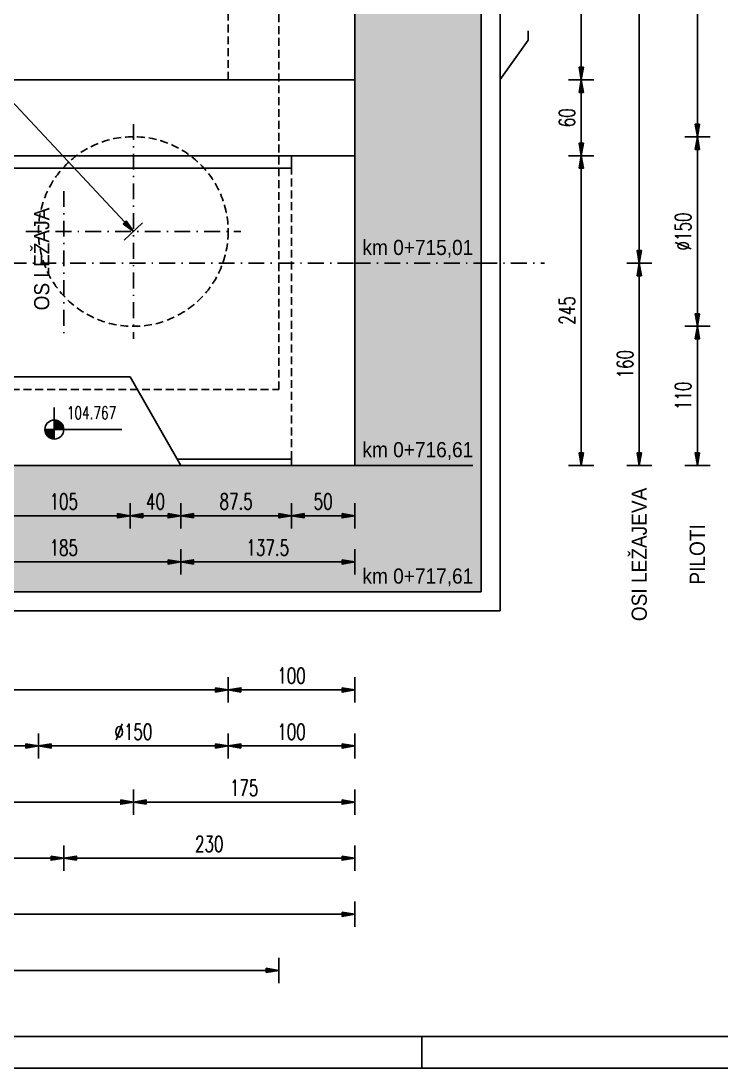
# Model space of a CAD drawing. Extents: x 4294 to 9958, y 64482 to 68154.
# Drawn here: x 5941 to 6494, y 64482 to 65310 of the extents above; entities that cross this region are included whole.
import ezdxf

# ---------------------------------------------------------------- set-up
doc = ezdxf.new("R2010")
doc.units = 0
doc.header["$LTSCALE"] = 50
doc.header["$PDMODE"] = 34
doc.header["$PDSIZE"] = 5
doc.linetypes.add('CENTER', pattern=[0.47, 0.25, -0.1, 0.02, -0.1])
doc.linetypes.add('HIDDEN2', pattern=[0.1875, 0.125, -0.0625])
doc.layers.get('DEFPOINTS').update_dxf_attribs({"linetype": 'CONTINUOUS'})
for name, color, linetype in [('BETON', 7, 'CONTINUOUS'), ('BETON tan', 40, 'CONTINUOUS'), ('FILE', 8, 'CONTINUOUS'), ('KOTE', 4, 'CONTINUOUS'), ('NEVIDLJIVO', 9, 'HIDDEN2'), ('OSI', 2, 'CENTER'), ('POM', 9, 'CONTINUOUS'), ('TEKST', 7, 'CONTINUOUS')]:
    doc.layers.add(name, color=color, linetype=linetype)
doc.styles.add('KOTE', font='romans.shx', dxfattribs={"width": 0.7})
doc.styles.get("Standard").update_dxf_attribs({"font": 'romans.shx', "width": 0.9})
doc.dimstyles.new('M50', dxfattribs={"dimscale": 100, "dimtxt": 0.125, "dimasz": 0.1, "dimexe": 0.4, "dimexo": 2, "dimgap": 0.05, "dimtad": 1, "dimdec": 1, "dimrnd": 0.01, "dimdsep": 46, "dimtxsty": 'KOTE', "dimblk1": 'S', "dimblk2": 'S', "dimsah": 1, "dimcen": 0.4, "dimdle": 0.4, "dimse1": 1, "dimse2": 1, "dimclrd": 8, "dimclre": 251, "dimclrt": 4, "dimadec": 0, "dimazin": 0, "dimtfac": 1, "dimtdec": 1, "dimtmove": 2, "dimatfit": 3, "dimldrblk": 'S', "dimfxl": 0, "dimtvp": 1, "dimtolj": 1, "dimtzin": 4, "dimarcsym": 0})

# ---------------------------------------------------------------- blocks, each defined once
blk = doc.blocks.new('S')
at = {"layer": 'KOTE', "color": 9}
blk.add_line((0, 1), (0, -1), dxfattribs=at)
blk.add_lwpolyline([(-1, 0.167), (-1, -0.167), (0, 0)], close=True, dxfattribs=at)
at = {"layer": 'KOTE', "color": 9, "linetype": 'ByBlock'}
blk.add_solid([(-1, 0.167), (-1, -0.167), (0, 0)], dxfattribs=at)
blk = doc.blocks.new('*D264')
at = {"layer": 'DEFPOINTS', "color": 0}
for p in [(4904.43, 65263.45), (6104.43, 65263.45), (6104.43, 64780.8)]:
    blk.add_point(p, dxfattribs=at)
at = {"layer": 'POM', "color": 8, "lineweight": -2}
blk.add_line((4914.43, 64780.8), (6094.43, 64780.8), dxfattribs=at)
at = {"layer": 'POM', "color": 8, "lineweight": -2, "xscale": 10, "yscale": 10, "zscale": 10, "rotation": 180}
blk.add_blockref('S', (4904.43, 64780.8), dxfattribs=at)
at = {"layer": 'POM', "color": 8, "lineweight": -2, "xscale": 10, "yscale": 10, "zscale": 10}
blk.add_blockref('S', (6104.43, 64780.8), dxfattribs=at)
at = {"layer": 'POM', "color": 4, "insert": (5504.43, 64792.05), "char_height": 12.5, "attachment_point": 5, "style": 'KOTE'}
blk.add_mtext('\\A1;1200', dxfattribs=at)
blk = doc.blocks.new('*D272')
at = {"layer": 'DEFPOINTS', "color": 0}
for p in [(5754.43, 65143.45), (5954.43, 65143.45), (5954.43, 64736.41)]:
    blk.add_point(p, dxfattribs=at)
at = {"layer": 'POM', "color": 8, "lineweight": -2}
blk.add_line((5764.43, 64736.41), (5944.43, 64736.41), dxfattribs=at)
at = {"layer": 'POM', "color": 8, "lineweight": -2, "xscale": 10, "yscale": 10, "zscale": 10, "rotation": 180}
blk.add_blockref('S', (5754.43, 64736.41), dxfattribs=at)
at = {"layer": 'POM', "color": 8, "lineweight": -2, "xscale": 10, "yscale": 10, "zscale": 10}
blk.add_blockref('S', (5954.43, 64736.41), dxfattribs=at)
at = {"layer": 'POM', "color": 4, "insert": (5854.43, 64747.66), "char_height": 12.5, "attachment_point": 5, "style": 'KOTE'}
blk.add_mtext('\\A1;200', dxfattribs=at)
blk = doc.blocks.new('*D273')
at = {"layer": 'DEFPOINTS', "color": 0}
for p in [(5954.43, 65143.45), (6104.43, 65143.45), (6104.43, 64736.41)]:
    blk.add_point(p, dxfattribs=at)
at = {"layer": 'POM', "color": 8, "lineweight": -2}
blk.add_line((5964.43, 64736.41), (6094.43, 64736.41), dxfattribs=at)
at = {"layer": 'POM', "color": 8, "lineweight": -2, "xscale": 10, "yscale": 10, "zscale": 10, "rotation": 180}
blk.add_blockref('S', (5954.43, 64736.41), dxfattribs=at)
at = {"layer": 'POM', "color": 8, "lineweight": -2, "xscale": 10, "yscale": 10, "zscale": 10}
blk.add_blockref('S', (6104.43, 64736.41), dxfattribs=at)
at = {"layer": 'POM', "color": 4, "insert": (6029.43, 64747.66), "char_height": 12.5, "attachment_point": 5, "style": 'KOTE'}
blk.add_mtext('\\A1;%%c150', dxfattribs=at)
blk = doc.blocks.new('*D274')
at = {"layer": 'DEFPOINTS', "color": 0}
for p in [(6104.43, 65143.45), (6204.43, 64958.45), (6204.43, 64736.41)]:
    blk.add_point(p, dxfattribs=at)
at = {"layer": 'POM', "color": 8, "lineweight": -2}
blk.add_line((6114.43, 64736.41), (6194.43, 64736.41), dxfattribs=at)
at = {"layer": 'POM', "color": 8, "lineweight": -2, "xscale": 10, "yscale": 10, "zscale": 10, "rotation": 180}
blk.add_blockref('S', (6104.43, 64736.41), dxfattribs=at)
at = {"layer": 'POM', "color": 8, "lineweight": -2, "xscale": 10, "yscale": 10, "zscale": 10}
blk.add_blockref('S', (6204.43, 64736.41), dxfattribs=at)
at = {"layer": 'POM', "color": 4, "insert": (6154.43, 64747.66), "char_height": 12.5, "attachment_point": 5, "style": 'KOTE'}
blk.add_mtext('\\A1;100', dxfattribs=at)
blk = doc.blocks.new('*D278')
at = {"layer": 'DEFPOINTS', "color": 0}
for p in [(5679.43, 65058.45), (6029.43, 65058.45), (6029.43, 64692.03)]:
    blk.add_point(p, dxfattribs=at)
at = {"layer": 'POM', "color": 8, "lineweight": -2}
blk.add_line((5689.43, 64692.03), (6019.43, 64692.03), dxfattribs=at)
at = {"layer": 'POM', "color": 8, "lineweight": -2, "xscale": 10, "yscale": 10, "zscale": 10, "rotation": 180}
blk.add_blockref('S', (5679.43, 64692.03), dxfattribs=at)
at = {"layer": 'POM', "color": 8, "lineweight": -2, "xscale": 10, "yscale": 10, "zscale": 10}
blk.add_blockref('S', (6029.43, 64692.03), dxfattribs=at)
at = {"layer": 'POM', "color": 4, "insert": (5854.43, 64703.28), "char_height": 12.5, "attachment_point": 5, "style": 'KOTE'}
blk.add_mtext('\\A1;350', dxfattribs=at)
blk = doc.blocks.new('*D279')
at = {"layer": 'DEFPOINTS', "color": 0}
for p in [(6029.43, 65058.45), (6204.43, 64958.45), (6204.43, 64692.03)]:
    blk.add_point(p, dxfattribs=at)
at = {"layer": 'POM', "color": 8, "lineweight": -2}
blk.add_line((6039.43, 64692.03), (6194.43, 64692.03), dxfattribs=at)
at = {"layer": 'POM', "color": 8, "lineweight": -2, "xscale": 10, "yscale": 10, "zscale": 10, "rotation": 180}
blk.add_blockref('S', (6029.43, 64692.03), dxfattribs=at)
at = {"layer": 'POM', "color": 8, "lineweight": -2, "xscale": 10, "yscale": 10, "zscale": 10}
blk.add_blockref('S', (6204.43, 64692.03), dxfattribs=at)
at = {"layer": 'POM', "color": 4, "insert": (6116.93, 64703.28), "char_height": 12.5, "attachment_point": 5, "style": 'KOTE'}
blk.add_mtext('\\A1;175', dxfattribs=at)
blk = doc.blocks.new('*D282')
at = {"layer": 'DEFPOINTS', "color": 0}
for p in [(5974.43, 65061.45), (5504.43, 64808.45), (5974.43, 64647.65)]:
    blk.add_point(p, dxfattribs=at)
at = {"layer": 'POM', "color": 8, "lineweight": -2}
blk.add_line((5514.43, 64647.65), (5964.43, 64647.65), dxfattribs=at)
at = {"layer": 'POM', "color": 8, "lineweight": -2, "xscale": 10, "yscale": 10, "zscale": 10, "rotation": 180}
blk.add_blockref('S', (5504.43, 64647.65), dxfattribs=at)
at = {"layer": 'POM', "color": 8, "lineweight": -2, "xscale": 10, "yscale": 10, "zscale": 10}
blk.add_blockref('S', (5974.43, 64647.65), dxfattribs=at)
at = {"layer": 'POM', "color": 4, "insert": (5739.43, 64658.9), "char_height": 12.5, "attachment_point": 5, "style": 'KOTE'}
blk.add_mtext('\\A1;470', dxfattribs=at)
blk = doc.blocks.new('*D283')
at = {"layer": 'DEFPOINTS', "color": 0}
for p in [(5974.43, 65061.45), (6204.43, 64958.45), (6204.43, 64647.65)]:
    blk.add_point(p, dxfattribs=at)
at = {"layer": 'POM', "color": 8, "lineweight": -2}
blk.add_line((5984.43, 64647.65), (6194.43, 64647.65), dxfattribs=at)
at = {"layer": 'POM', "color": 8, "lineweight": -2, "xscale": 10, "yscale": 10, "zscale": 10, "rotation": 180}
blk.add_blockref('S', (5974.43, 64647.65), dxfattribs=at)
at = {"layer": 'POM', "color": 8, "lineweight": -2, "xscale": 10, "yscale": 10, "zscale": 10}
blk.add_blockref('S', (6204.43, 64647.65), dxfattribs=at)
at = {"layer": 'POM', "color": 4, "insert": (6089.43, 64658.9), "char_height": 12.5, "attachment_point": 5, "style": 'KOTE'}
blk.add_mtext('\\A1;230', dxfattribs=at)
blk = doc.blocks.new('*D284')
at = {"layer": 'DEFPOINTS', "color": 0}
for p in [(4804.43, 64958.45), (6204.43, 64958.45), (6204.43, 64603.27)]:
    blk.add_point(p, dxfattribs=at)
at = {"layer": 'POM', "color": 8, "lineweight": -2}
blk.add_line((4814.43, 64603.27), (6194.43, 64603.27), dxfattribs=at)
at = {"layer": 'POM', "color": 8, "lineweight": -2, "xscale": 10, "yscale": 10, "zscale": 10, "rotation": 180}
blk.add_blockref('S', (4804.43, 64603.27), dxfattribs=at)
at = {"layer": 'POM', "color": 8, "lineweight": -2, "xscale": 10, "yscale": 10, "zscale": 10}
blk.add_blockref('S', (6204.43, 64603.27), dxfattribs=at)
at = {"layer": 'POM', "color": 4, "insert": (5504.43, 64614.52), "char_height": 12.5, "attachment_point": 5, "style": 'KOTE'}
blk.add_mtext('\\A1;1400', dxfattribs=at)
blk = doc.blocks.new('*D292')
at = {"layer": 'DEFPOINTS', "color": 0}
for p in [(6204.43, 65203.45), (6383.54, 65203.45), (6204.43, 64958.45)]:
    blk.add_point(p, dxfattribs=at)
at = {"layer": 'POM', "color": 8, "lineweight": -2}
blk.add_line((6383.54, 64968.45), (6383.54, 65193.45), dxfattribs=at)
at = {"layer": 'POM', "color": 8, "lineweight": -2, "xscale": 10, "yscale": 10, "zscale": 10}
for p, rotation in [((6383.54, 65203.45), 90), ((6383.54, 64958.45), 270)]:
    blk.add_blockref('S', p, dxfattribs=dict(at, rotation=rotation))
at = {"layer": 'POM', "color": 4, "insert": (6372.29, 65080.95), "char_height": 12.5, "attachment_point": 5, "rotation": 90, "style": 'KOTE'}
blk.add_mtext('\\A1;245', dxfattribs=at)
blk = doc.blocks.new('*D293')
at = {"layer": 'DEFPOINTS', "color": 0}
for p in [(6354.43, 65118.45), (6429.41, 65118.45), (6204.43, 64958.45)]:
    blk.add_point(p, dxfattribs=at)
at = {"layer": 'POM', "color": 8, "lineweight": -2}
blk.add_line((6429.41, 64968.45), (6429.41, 65108.45), dxfattribs=at)
at = {"layer": 'POM', "color": 8, "lineweight": -2, "xscale": 10, "yscale": 10, "zscale": 10}
for p, rotation in [((6429.41, 65118.45), 90), ((6429.41, 64958.45), 270)]:
    blk.add_blockref('S', p, dxfattribs=dict(at, rotation=rotation))
at = {"layer": 'POM', "color": 4, "insert": (6418.16, 65038.45), "char_height": 12.5, "attachment_point": 5, "rotation": 90, "style": 'KOTE'}
blk.add_mtext('\\A1;160', dxfattribs=at)
blk = doc.blocks.new('*D294')
at = {"layer": 'DEFPOINTS', "color": 0}
for p in [(6304.43, 65643.45), (6383.54, 65643.45), (6204.43, 65263.45)]:
    blk.add_point(p, dxfattribs=at)
at = {"layer": 'POM', "color": 8, "lineweight": -2}
blk.add_line((6383.54, 65273.45), (6383.54, 65633.45), dxfattribs=at)
at = {"layer": 'POM', "color": 8, "lineweight": -2, "xscale": 10, "yscale": 10, "zscale": 10}
for p, rotation in [((6383.54, 65643.45), 90), ((6383.54, 65263.45), 270)]:
    blk.add_blockref('S', p, dxfattribs=dict(at, rotation=rotation))
at = {"layer": 'POM', "color": 4, "insert": (6372.29, 65453.45), "char_height": 12.5, "attachment_point": 5, "rotation": 90, "style": 'KOTE'}
blk.add_mtext('\\A1;380', dxfattribs=at)
blk = doc.blocks.new('*D295')
at = {"layer": 'DEFPOINTS', "color": 0}
for p in [(6304.43, 65643.45), (6429.41, 65643.45), (6354.43, 65118.45)]:
    blk.add_point(p, dxfattribs=at)
at = {"layer": 'POM', "color": 8, "lineweight": -2}
blk.add_line((6429.41, 65128.45), (6429.41, 65633.45), dxfattribs=at)
at = {"layer": 'POM', "color": 8, "lineweight": -2, "xscale": 10, "yscale": 10, "zscale": 10}
for p, rotation in [((6429.41, 65643.45), 90), ((6429.41, 65118.45), 270)]:
    blk.add_blockref('S', p, dxfattribs=dict(at, rotation=rotation))
at = {"layer": 'POM', "color": 4, "insert": (6418.16, 65380.95), "char_height": 12.5, "attachment_point": 5, "rotation": 90, "style": 'KOTE'}
blk.add_mtext('\\A1;525', dxfattribs=at)
blk = doc.blocks.new('*D296')
at = {"layer": 'DEFPOINTS', "color": 0}
for p in [(6029.43, 65068.45), (6475.29, 65068.45), (6204.43, 64958.45)]:
    blk.add_point(p, dxfattribs=at)
at = {"layer": 'POM', "color": 8, "lineweight": -2}
blk.add_line((6475.29, 64968.45), (6475.29, 65058.45), dxfattribs=at)
at = {"layer": 'POM', "color": 8, "lineweight": -2, "xscale": 10, "yscale": 10, "zscale": 10}
for p, rotation in [((6475.29, 65068.45), 90), ((6475.29, 64958.45), 270)]:
    blk.add_blockref('S', p, dxfattribs=dict(at, rotation=rotation))
at = {"layer": 'POM', "color": 4, "insert": (6464.04, 65013.45), "char_height": 12.5, "attachment_point": 5, "rotation": 90, "style": 'KOTE'}
blk.add_mtext('\\A1;110', dxfattribs=at)
blk = doc.blocks.new('*D297')
at = {"layer": 'DEFPOINTS', "color": 0}
for p in [(6204.43, 65263.45), (6383.54, 65263.45), (6204.43, 65203.45)]:
    blk.add_point(p, dxfattribs=at)
at = {"layer": 'POM', "color": 8, "lineweight": -2}
blk.add_line((6383.54, 65213.45), (6383.54, 65253.45), dxfattribs=at)
at = {"layer": 'POM', "color": 8, "lineweight": -2, "xscale": 10, "yscale": 10, "zscale": 10}
for p, rotation in [((6383.54, 65263.45), 90), ((6383.54, 65203.45), 270)]:
    blk.add_blockref('S', p, dxfattribs=dict(at, rotation=rotation))
at = {"layer": 'POM', "color": 4, "insert": (6372.29, 65233.45), "char_height": 12.5, "attachment_point": 5, "rotation": 90, "style": 'KOTE'}
blk.add_mtext('\\A1;60', dxfattribs=at)
blk = doc.blocks.new('*D298')
at = {"layer": 'DEFPOINTS', "color": 0}
for p in [(6029.43, 65218.45), (6475.29, 65218.45), (6029.43, 65068.45)]:
    blk.add_point(p, dxfattribs=at)
at = {"layer": 'POM', "color": 8, "lineweight": -2}
blk.add_line((6475.29, 65078.45), (6475.29, 65208.45), dxfattribs=at)
at = {"layer": 'POM', "color": 8, "lineweight": -2, "xscale": 10, "yscale": 10, "zscale": 10}
for p, rotation in [((6475.29, 65218.45), 90), ((6475.29, 65068.45), 270)]:
    blk.add_blockref('S', p, dxfattribs=dict(at, rotation=rotation))
at = {"layer": 'POM', "color": 4, "insert": (6464.04, 65143.45), "char_height": 12.5, "attachment_point": 5, "rotation": 90, "style": 'KOTE'}
blk.add_mtext('\\A1;%%c150', dxfattribs=at)
blk = doc.blocks.new('*D299')
at = {"layer": 'DEFPOINTS', "color": 0}
for p in [(6029.43, 65443.45), (6475.29, 65443.45), (6029.43, 65218.45)]:
    blk.add_point(p, dxfattribs=at)
at = {"layer": 'POM', "color": 8, "lineweight": -2}
blk.add_line((6475.29, 65228.45), (6475.29, 65433.45), dxfattribs=at)
at = {"layer": 'POM', "color": 8, "lineweight": -2, "xscale": 10, "yscale": 10, "zscale": 10}
for p, rotation in [((6475.29, 65443.45), 90), ((6475.29, 65218.45), 270)]:
    blk.add_blockref('S', p, dxfattribs=dict(at, rotation=rotation))
at = {"layer": 'POM', "color": 4, "insert": (6464.04, 65330.95), "char_height": 12.5, "attachment_point": 5, "rotation": 90, "style": 'KOTE'}
blk.add_mtext('\\A1;225', dxfattribs=at)
blk = doc.blocks.new('*D302')
at = {"layer": 'DEFPOINTS', "color": 0}
for p in [(6114.43, 65143.45), (6521.16, 65143.45), (6204.43, 64958.45)]:
    blk.add_point(p, dxfattribs=at)
at = {"layer": 'POM', "color": 8, "lineweight": -2}
blk.add_line((6521.16, 64968.45), (6521.16, 65133.45), dxfattribs=at)
at = {"layer": 'POM', "color": 8, "lineweight": -2, "xscale": 10, "yscale": 10, "zscale": 10}
for p, rotation in [((6521.16, 65143.45), 90), ((6521.16, 64958.45), 270)]:
    blk.add_blockref('S', p, dxfattribs=dict(at, rotation=rotation))
at = {"layer": 'POM', "color": 4, "insert": (6509.91, 65050.95), "char_height": 12.5, "attachment_point": 5, "rotation": 90, "style": 'KOTE'}
blk.add_mtext('\\A1;185', dxfattribs=at)
blk = doc.blocks.new('*D303')
at = {"layer": 'DEFPOINTS', "color": 0}
for p in [(6114.43, 65518.45), (6521.16, 65518.45), (6114.43, 65143.45)]:
    blk.add_point(p, dxfattribs=at)
at = {"layer": 'POM', "color": 8, "lineweight": -2}
blk.add_line((6521.16, 65153.45), (6521.16, 65508.45), dxfattribs=at)
at = {"layer": 'POM', "color": 8, "lineweight": -2, "xscale": 10, "yscale": 10, "zscale": 10}
for p, rotation in [((6521.16, 65518.45), 90), ((6521.16, 65143.45), 270)]:
    blk.add_blockref('S', p, dxfattribs=dict(at, rotation=rotation))
at = {"layer": 'POM', "color": 4, "insert": (6509.91, 65330.95), "char_height": 12.5, "attachment_point": 5, "rotation": 90, "style": 'KOTE'}
blk.add_mtext('\\A1;375', dxfattribs=at)
blk = doc.blocks.new('*D305')
at = {"layer": 'DEFPOINTS', "color": 0}
for p in [(6304.43, 65643.45), (6567.03, 65643.45), (6204.43, 64958.45)]:
    blk.add_point(p, dxfattribs=at)
at = {"layer": 'POM', "color": 8, "lineweight": -2}
blk.add_line((6567.03, 64968.45), (6567.03, 65633.45), dxfattribs=at)
at = {"layer": 'POM', "color": 8, "lineweight": -2, "xscale": 10, "yscale": 10, "zscale": 10}
for p, rotation in [((6567.03, 65643.45), 90), ((6567.03, 64958.45), 270)]:
    blk.add_blockref('S', p, dxfattribs=dict(at, rotation=rotation))
at = {"layer": 'POM', "color": 4, "insert": (6555.78, 65300.95), "char_height": 12.5, "attachment_point": 5, "rotation": 90, "style": 'KOTE'}
blk.add_mtext('\\A1;685', dxfattribs=at)
blk = doc.blocks.new('*D308')
at = {"layer": 'DEFPOINTS', "color": 0}
for p in [(6219.43, 65658.45), (6612.9, 65658.45), (6144.43, 65018.45)]:
    blk.add_point(p, dxfattribs=at)
at = {"layer": 'POM', "color": 8, "lineweight": -2}
blk.add_line((6612.9, 65028.45), (6612.9, 65648.45), dxfattribs=at)
at = {"layer": 'POM', "color": 8, "lineweight": -2, "xscale": 10, "yscale": 10, "zscale": 10}
for p, rotation in [((6612.9, 65658.45), 90), ((6612.9, 65018.45), 270)]:
    blk.add_blockref('S', p, dxfattribs=dict(at, rotation=rotation))
at = {"layer": 'POM', "color": 4, "insert": (6601.65, 65338.45), "char_height": 12.5, "attachment_point": 5, "rotation": 90, "style": 'KOTE'}
blk.add_mtext('\\A1;640', dxfattribs=at)
blk = doc.blocks.new('*D315')
at = {"layer": 'DEFPOINTS', "color": 0}
for p in [(4864.43, 65018.45), (6144.43, 65018.45), (6144.43, 64558.88)]:
    blk.add_point(p, dxfattribs=at)
at = {"layer": 'POM', "color": 8, "lineweight": -2}
blk.add_line((4874.43, 64558.88), (6134.43, 64558.88), dxfattribs=at)
at = {"layer": 'POM', "color": 8, "lineweight": -2, "xscale": 10, "yscale": 10, "zscale": 10, "rotation": 180}
blk.add_blockref('S', (4864.43, 64558.88), dxfattribs=at)
at = {"layer": 'POM', "color": 8, "lineweight": -2, "xscale": 10, "yscale": 10, "zscale": 10}
blk.add_blockref('S', (6144.43, 64558.88), dxfattribs=at)
at = {"layer": 'POM', "color": 4, "insert": (5504.43, 64570.13), "char_height": 12.5, "attachment_point": 5, "style": 'KOTE'}
blk.add_mtext('\\A1;1280', dxfattribs=at)
blk = doc.blocks.new('*D424')
at = {"layer": 'DEFPOINTS', "color": 0}
for p in [(5679.43, 65518.45), (5679.43, 65518.45), (6029.43, 65143.45)]:
    blk.add_point(p, dxfattribs=at)
at = {"layer": 'POM', "color": 8, "lineweight": -2}
blk.add_line((6022.61, 65150.76), (5686.26, 65511.14), dxfattribs=at)
at = {"layer": 'POM', "color": 8, "lineweight": -2, "xscale": 10, "yscale": 10, "zscale": 10}
for p, rotation in [((5679.43, 65518.45), 133.0250659891175), ((6029.43, 65143.45), 313.0250659891175)]:
    blk.add_blockref('S', p, dxfattribs=dict(at, rotation=rotation))
at = {"layer": 'POM', "color": 4, "insert": (5862.66, 65338.62), "char_height": 12.5, "attachment_point": 5, "rotation": 313.02507, "style": 'KOTE'}
blk.add_mtext('\\A1;513', dxfattribs=at)
blk = doc.blocks.new('*D618')
at = {"layer": 'DEFPOINTS', "color": 0}
for p in [(6154.43, 64958.45), (6204.43, 64958.45), (6154.43, 64918.59)]:
    blk.add_point(p, dxfattribs=at)
at = {"layer": 'POM', "color": 8, "lineweight": -2}
blk.add_line((6194.43, 64918.59), (6164.43, 64918.59), dxfattribs=at)
at = {"layer": 'POM', "color": 8, "lineweight": -2, "xscale": 10, "yscale": 10, "zscale": 10, "rotation": 180}
blk.add_blockref('S', (6154.43, 64918.59), dxfattribs=at)
at = {"layer": 'POM', "color": 8, "lineweight": -2, "xscale": 10, "yscale": 10, "zscale": 10}
blk.add_blockref('S', (6204.43, 64918.59), dxfattribs=at)
at = {"layer": 'POM', "color": 4, "insert": (6179.43, 64929.84), "char_height": 12.5, "attachment_point": 5, "style": 'KOTE'}
blk.add_mtext('\\A1;50', dxfattribs=at)
blk = doc.blocks.new('*D619')
at = {"layer": 'DEFPOINTS', "color": 0}
for p in [(6066.93, 64958.45), (6154.43, 64958.45), (6066.93, 64918.59)]:
    blk.add_point(p, dxfattribs=at)
at = {"layer": 'POM', "color": 8, "lineweight": -2}
blk.add_line((6144.43, 64918.59), (6076.93, 64918.59), dxfattribs=at)
at = {"layer": 'POM', "color": 8, "lineweight": -2, "xscale": 10, "yscale": 10, "zscale": 10, "rotation": 180}
blk.add_blockref('S', (6066.93, 64918.59), dxfattribs=at)
at = {"layer": 'POM', "color": 8, "lineweight": -2, "xscale": 10, "yscale": 10, "zscale": 10}
blk.add_blockref('S', (6154.43, 64918.59), dxfattribs=at)
at = {"layer": 'POM', "color": 4, "insert": (6110.68, 64929.84), "char_height": 12.5, "attachment_point": 5, "style": 'KOTE'}
blk.add_mtext('\\A1;87.5', dxfattribs=at)
blk = doc.blocks.new('*D620')
at = {"layer": 'DEFPOINTS', "color": 0}
for p in [(6026.93, 65028.45), (6066.93, 64958.45), (6026.93, 64918.59)]:
    blk.add_point(p, dxfattribs=at)
at = {"layer": 'POM', "color": 8, "lineweight": -2}
blk.add_line((6056.93, 64918.59), (6036.93, 64918.59), dxfattribs=at)
at = {"layer": 'POM', "color": 8, "lineweight": -2, "xscale": 10, "yscale": 10, "zscale": 10, "rotation": 180}
blk.add_blockref('S', (6026.93, 64918.59), dxfattribs=at)
at = {"layer": 'POM', "color": 8, "lineweight": -2, "xscale": 10, "yscale": 10, "zscale": 10}
blk.add_blockref('S', (6066.93, 64918.59), dxfattribs=at)
at = {"layer": 'POM', "color": 4, "insert": (6046.93, 64929.84), "char_height": 12.5, "attachment_point": 5, "style": 'KOTE'}
blk.add_mtext('\\A1;40', dxfattribs=at)
blk = doc.blocks.new('*D621')
at = {"layer": 'DEFPOINTS', "color": 0}
for p in [(5921.93, 65028.45), (6026.93, 65028.45), (5921.93, 64918.59)]:
    blk.add_point(p, dxfattribs=at)
at = {"layer": 'POM', "color": 8, "lineweight": -2}
blk.add_line((6016.93, 64918.59), (5931.93, 64918.59), dxfattribs=at)
at = {"layer": 'POM', "color": 8, "lineweight": -2, "xscale": 10, "yscale": 10, "zscale": 10, "rotation": 180}
blk.add_blockref('S', (5921.93, 64918.59), dxfattribs=at)
at = {"layer": 'POM', "color": 8, "lineweight": -2, "xscale": 10, "yscale": 10, "zscale": 10}
blk.add_blockref('S', (6026.93, 64918.59), dxfattribs=at)
at = {"layer": 'POM', "color": 4, "insert": (5974.43, 64929.84), "char_height": 12.5, "attachment_point": 5, "style": 'KOTE'}
blk.add_mtext('\\A1;105', dxfattribs=at)
blk = doc.blocks.new('*D625')
at = {"layer": 'BETON tan', "color": 8, "lineweight": -2}
blk.add_line((5891.93, 64882.04), (6056.93, 64882.04), dxfattribs=at)
at = {"layer": 'DEFPOINTS', "color": 0}
for p in [(5881.93, 64958.45), (6066.93, 64958.45), (6066.93, 64882.04)]:
    blk.add_point(p, dxfattribs=at)
at = {"layer": 'BETON tan', "color": 8, "lineweight": -2, "xscale": 10, "yscale": 10, "zscale": 10, "rotation": 180}
blk.add_blockref('S', (5881.93, 64882.04), dxfattribs=at)
at = {"layer": 'BETON tan', "color": 8, "lineweight": -2, "xscale": 10, "yscale": 10, "zscale": 10}
blk.add_blockref('S', (6066.93, 64882.04), dxfattribs=at)
at = {"layer": 'BETON tan', "color": 4, "insert": (5974.43, 64893.29), "char_height": 12.5, "attachment_point": 5, "style": 'KOTE'}
blk.add_mtext('\\A1;185', dxfattribs=at)
blk = doc.blocks.new('*D626')
at = {"layer": 'BETON tan', "color": 8, "lineweight": -2}
blk.add_line((6076.93, 64882.04), (6194.43, 64882.04), dxfattribs=at)
at = {"layer": 'DEFPOINTS', "color": 0}
for p in [(6066.93, 64958.45), (6204.43, 64958.45), (6204.43, 64882.04)]:
    blk.add_point(p, dxfattribs=at)
at = {"layer": 'BETON tan', "color": 8, "lineweight": -2, "xscale": 10, "yscale": 10, "zscale": 10, "rotation": 180}
blk.add_blockref('S', (6066.93, 64882.04), dxfattribs=at)
at = {"layer": 'BETON tan', "color": 8, "lineweight": -2, "xscale": 10, "yscale": 10, "zscale": 10}
blk.add_blockref('S', (6204.43, 64882.04), dxfattribs=at)
at = {"layer": 'BETON tan', "color": 4, "insert": (6135.68, 64893.29), "char_height": 12.5, "attachment_point": 5, "style": 'KOTE'}
blk.add_mtext('\\A1;137.5', dxfattribs=at)
blk = doc.blocks.new('*D642')
at = {"layer": 'DEFPOINTS', "color": 0}
for p in [(6104.43, 65263.45), (6204.43, 64958.45), (6204.43, 64780.8)]:
    blk.add_point(p, dxfattribs=at)
at = {"layer": 'POM', "color": 8, "lineweight": -2}
blk.add_line((6114.43, 64780.8), (6194.43, 64780.8), dxfattribs=at)
at = {"layer": 'POM', "color": 8, "lineweight": -2, "xscale": 10, "yscale": 10, "zscale": 10, "rotation": 180}
blk.add_blockref('S', (6104.43, 64780.8), dxfattribs=at)
at = {"layer": 'POM', "color": 8, "lineweight": -2, "xscale": 10, "yscale": 10, "zscale": 10}
blk.add_blockref('S', (6204.43, 64780.8), dxfattribs=at)
at = {"layer": 'POM', "color": 4, "insert": (6154.43, 64792.05), "char_height": 12.5, "attachment_point": 5, "style": 'KOTE'}
blk.add_mtext('\\A1;100', dxfattribs=at)
blk = doc.blocks.new('A$C113171CC')
at = {"layer": 'POM'}
for p, q in [((-161.3, 56.57), (-161.3, 31.57)), ((-168.8, 39.07), (-107.86, 39.07))]:
    blk.add_line(p, q, dxfattribs=at)
at = {"layer": 'POM', "const_width": 7.5}
for points in [[(-165.05, 39.07, 0.414214), (-161.3, 35.32, 0.414214)], [(-157.55, 39.07, 0.414214), (-161.3, 42.82, 1)]]:
    blk.add_lwpolyline(points, format="xyb", dxfattribs=at)
at = {"layer": 'POM'}
blk.add_circle((-161.3, 39.07), 7.5, dxfattribs=at)

msp = doc.modelspace()

# ---------------------------------------------------------------- hatches: boundary and pattern name
at = {"layer": 'BETON tan'}
h = msp.add_hatch(dxfattribs=at)
h.set_pattern_fill('DOTS', color=256, scale=1.5, style=0)
h.paths.add_polyline_path([(6304.43, 65643.45), (6204.43, 65643.45), (6204.43, 65118.45), (6304.43, 65118.45)])
h.paths.add_polyline_path([(6209.39, 65139.96), (6299.27, 65139.96), (6299.27, 65119.54), (6209.39, 65119.54)], flags=24)
h.paths.add_polyline_path([(6208.35, 65640.65), (6300.31, 65640.65), (6300.31, 65620.23), (6208.35, 65620.23)], flags=24)
h = msp.add_hatch(dxfattribs=at)
h.set_pattern_fill('DOTS', color=256, scale=1.5, style=0)
h.paths.add_polyline_path([(6204.43, 65118.45), (6304.43, 65118.45), (6304.43, 64858.45), (6204.43, 64858.45)])
h.paths.add_polyline_path([(6209.39, 64879.96), (6299.27, 64879.96), (6299.27, 64859.54), (6209.39, 64859.54)], flags=24)
h.paths.add_polyline_path([(6209.39, 64979.96), (6299.27, 64979.96), (6299.27, 64959.54), (6209.39, 64959.54)], flags=24)
h = msp.add_hatch(dxfattribs=at)
h.set_pattern_fill('DOTS', color=256, scale=1.5, style=0)
h.paths.add_polyline_path([(6204.43, 64958.45), (5741.26, 64958.45), (5741.26, 64858.45), (6204.43, 64858.45)])
h.paths.add_polyline_path([(5725.06, 64939.22), (5753.81, 64939.22), (5753.81, 64920.47), (5725.06, 64920.47)], flags=9)
h.paths.add_polyline_path([(5725.06, 64902.67), (5753.81, 64902.67), (5753.81, 64883.92), (5725.06, 64883.92)], flags=9)
h.paths.add_polyline_path([(5891.73, 64939.22), (5912.14, 64939.22), (5912.14, 64920.47), (5891.73, 64920.47)], flags=24)
h.paths.add_polyline_path([(5960.68, 64902.67), (5988.18, 64902.67), (5988.18, 64883.92), (5960.68, 64883.92)], flags=24)
h.paths.add_polyline_path([(5960.68, 64939.22), (5988.18, 64939.22), (5988.18, 64920.47), (5960.68, 64920.47)], flags=24)
h.paths.add_polyline_path([(6036.73, 64939.22), (6057.14, 64939.22), (6057.14, 64920.47), (6036.73, 64920.47)], flags=24)
h.paths.add_polyline_path([(6115.68, 64902.67), (6155.68, 64902.67), (6155.68, 64883.92), (6115.68, 64883.92)], flags=24)
h.paths.add_polyline_path([(6094.23, 64939.22), (6127.14, 64939.22), (6127.14, 64920.47), (6094.23, 64920.47)], flags=24)
h.paths.add_polyline_path([(6169.23, 64939.22), (6189.64, 64939.22), (6189.64, 64920.47), (6169.23, 64920.47)], flags=24)

# ---------------------------------------------------------------- linework, layer by layer
at = {"layer": 'BETON'}
for p, q in [((6204.43, 65643.45), (6204.43, 65118.45)), ((4804.43, 65263.45), (6204.43, 65263.45)), ((4804.43, 65203.45), (6204.43, 65203.45)), ((6204.43, 65118.45), (6204.43, 64958.45)), ((5921.93, 65028.45), (6026.93, 65028.45)), ((6026.93, 65028.45), (6066.93, 64958.45)), ((5504.43, 64958.45), (6204.43, 64958.45))]:
    msp.add_line(p, q, dxfattribs=at)
for points in [[(4294.49, 64481.61), (9957.6, 64481.61), (9957.6, 68153.83), (4294.49, 68153.83)], [(4419.49, 64506.61), (9932.6, 64506.61), (9932.6, 68128.83), (4419.49, 68128.83)]]:
    msp.add_lwpolyline(points, close=True, dxfattribs=at)
at = {"layer": 'BETON tan'}
for p, q in [((6304.43, 65643.45), (6304.43, 65118.45)), ((6154.43, 65193.45), (6154.43, 65203.45)), ((4804.43, 65193.45), (6154.43, 65193.45)), ((6304.43, 64858.45), (6304.43, 65118.45)), ((6064.08, 64963.45), (6154.43, 64963.45)), ((6154.43, 64963.45), (6154.43, 64958.45)), ((5504.43, 64858.45), (6304.43, 64858.45))]:
    msp.add_line(p, q, dxfattribs=at)
at = {"layer": 'FILE'}
msp.add_line((6257.6, 64481.61), (6257.6, 64506.61), dxfattribs=at)
at = {"layer": 'NEVIDLJIVO'}
for p, q in [((6104.43, 65263.45), (6104.43, 65643.45)), ((6144.43, 65018.45), (6144.43, 65643.45)), ((6154.43, 64963.45), (6154.43, 65193.45)), ((4864.43, 65018.45), (6144.43, 65018.45))]:
    msp.add_line(p, q, dxfattribs=at)
msp.add_circle((6029.43, 65143.45), 75, dxfattribs=at)
at = {"layer": 'OSI'}
for p, q in [((6029.43, 65228.45), (6029.43, 65058.45)), ((5974.43, 65175.45), (5974.43, 65061.45)), ((5944.43, 65143.45), (6114.43, 65143.45)), ((4804.43, 65118.45), (6204.43, 65118.45)), ((6204.43, 65118.45), (6304.43, 65118.45)), ((6304.43, 65118.45), (6354.43, 65118.45))]:
    msp.add_line(p, q, dxfattribs=at)
at = {"layer": 'POM'}
for p, q in [((6319.43, 64843.45), (6319.43, 65658.45)), ((6341.59, 65294.74), (6341.59, 65302.32)), ((6319.43, 65263.67), (6341.59, 65294.74)), ((6204.43, 64958.45), (6297.91, 64958.45)), ((6319.43, 64843.45), (4689.43, 64843.45))]:
    msp.add_line(p, q, dxfattribs=at)

# ---------------------------------------------------------------- block references
msp.add_blockref('A$C113171CC', (6128.24, 64947.71), dxfattribs=at)

# ---------------------------------------------------------------- texts
at = {"layer": 'POM', "style": 'KOTE', "width": 0.7}
msp.add_attdef('104.767', (5976.83, 64994.99), '', height=10, dxfattribs=at)
at = {"layer": 'TEKST', "char_height": 12, "attachment_point": 5, "rotation": 90}
for s, insert in [('{\\fArial|b0|i0|c238|p34;OS LEŽAJA}', (5957.05, 65121.7)), ('{\\fArial|b0|i0|c238|p34;OSI LEŽAJEVA}', (6429.41, 64887.98)), ('{\\fArial|b0|i0|c238|p34;PILOTI}', (6475.29, 64887.98))]:
    msp.add_mtext(s, dxfattribs=dict(at, insert=insert))
at = {"layer": 'TEKST', "char_height": 12, "attachment_point": 5}
for s, insert in [('{\\fArial|b0|i0|c238|p34;km 0+715,01}', (6254.33, 65129.75)), ('{\\fArial|b0|i0|c238|p34;km 0+716,61}', (6254.33, 64969.75)), ('{\\fArial|b0|i0|c238|p34;km 0+717,61}', (6254.33, 64869.75))]:
    msp.add_mtext(s, dxfattribs=dict(at, insert=insert))

# ---------------------------------------------------------------- dimensions: what is measured, and where the dimension line sits
at = {"layer": 'BETON tan'}
for base, p1, p2, picture, middle in [((6066.93, 64882.04), (5881.93, 64958.45), (6066.93, 64958.45), '*D625', (5974.43, 64893.29)), ((6204.43, 64882.04), (6066.93, 64958.45), (6204.43, 64958.45), '*D626', (6135.68, 64893.29))]:
    dim = msp.add_linear_dim(base=base, p1=p1, p2=p2, dimstyle='M50', dxfattribs=at)
    dim.commit()
    dim.dimension.update_dxf_attribs({"geometry": picture, "text_midpoint": middle})
at = {"layer": 'POM'}
for base, p1, p2, angle, picture, middle in [((6612.9, 65658.45), (6144.43, 65018.45), (6219.43, 65658.45), 90, '*D308', (6601.65, 65338.45)), ((6383.54, 65643.45), (6204.43, 65263.45), (6304.43, 65643.45), 90, '*D294', (6372.29, 65453.45)), ((6567.03, 65643.45), (6204.43, 64958.45), (6304.43, 65643.45), 90, '*D305', (6555.78, 65300.95)), ((6429.41, 65643.45), (6354.43, 65118.45), (6304.43, 65643.45), 90, '*D295', (6418.16, 65380.95)), ((6521.16, 65518.45), (6114.43, 65143.45), (6114.43, 65518.45), 90, '*D303', (6509.91, 65330.95)), ((6475.29, 65443.45), (6029.43, 65218.45), (6029.43, 65443.45), 90, '*D299', (6464.04, 65330.95)), ((6383.54, 65263.45), (6204.43, 65203.45), (6204.43, 65263.45), 90, '*D297', (6372.29, 65233.45)), ((6383.54, 65203.45), (6204.43, 64958.45), (6204.43, 65203.45), 90, '*D292', (6372.29, 65080.95)), ((6521.16, 65143.45), (6204.43, 64958.45), (6114.43, 65143.45), 90, '*D302', (6509.91, 65050.95)), ((6429.41, 65118.45), (6204.43, 64958.45), (6354.43, 65118.45), 90, '*D293', (6418.16, 65038.45)), ((6475.29, 65068.45), (6204.43, 64958.45), (6029.43, 65068.45), 90, '*D296', (6464.04, 65013.45)), ((5921.93, 64918.59), (6026.93, 65028.45), (5921.93, 65028.45), 180, '*D621', (5974.43, 64929.84)), ((6026.93, 64918.59), (6066.93, 64958.45), (6026.93, 65028.45), 180, '*D620', (6046.93, 64929.84)), ((6066.93, 64918.59), (6154.43, 64958.45), (6066.93, 64958.45), 180, '*D619', (6110.68, 64929.84)), ((6154.43, 64918.59), (6204.43, 64958.45), (6154.43, 64958.45), 180, '*D618', (6179.43, 64929.84))]:
    dim = msp.add_linear_dim(base=base, p1=p1, p2=p2, angle=angle, dimstyle='M50', dxfattribs=at)
    dim.commit()
    dim.dimension.update_dxf_attribs({"geometry": picture, "text_midpoint": middle})
dim = msp.add_aligned_dim(p1=(6029.43, 65143.45), p2=(5679.43, 65518.45), distance=0, dimstyle='M50', dxfattribs=at)
dim.commit()
dim.dimension.update_dxf_attribs({"geometry": '*D424', "text_midpoint": (5862.66, 65338.62)})
for base, p1, p2, picture, middle in [((6104.43, 64780.8), (4904.43, 65263.45), (6104.43, 65263.45), '*D264', (5504.43, 64792.05)), ((6204.43, 64780.8), (6104.43, 65263.45), (6204.43, 64958.45), '*D642', (6154.43, 64792.05)), ((5954.43, 64736.41), (5754.43, 65143.45), (5954.43, 65143.45), '*D272', (5854.43, 64747.66)), ((6204.43, 64736.41), (6104.43, 65143.45), (6204.43, 64958.45), '*D274', (6154.43, 64747.66)), ((5974.43, 64647.65), (5504.43, 64808.45), (5974.43, 65061.45), '*D282', (5739.43, 64658.9)), ((6029.43, 64692.03), (5679.43, 65058.45), (6029.43, 65058.45), '*D278', (5854.43, 64703.28)), ((6204.43, 64647.65), (5974.43, 65061.45), (6204.43, 64958.45), '*D283', (6089.43, 64658.9)), ((6204.43, 64692.03), (6029.43, 65058.45), (6204.43, 64958.45), '*D279', (6116.93, 64703.28)), ((6144.43, 64558.88), (4864.43, 65018.45), (6144.43, 65018.45), '*D315', (5504.43, 64570.13)), ((6204.43, 64603.27), (4804.43, 64958.45), (6204.43, 64958.45), '*D284', (5504.43, 64614.52))]:
    dim = msp.add_linear_dim(base=base, p1=p1, p2=p2, dimstyle='M50', dxfattribs=at)
    dim.commit()
    dim.dimension.update_dxf_attribs({"geometry": picture, "text_midpoint": middle})
dim = msp.add_linear_dim(base=(6475.29, 65218.45), p1=(6029.43, 65068.45), p2=(6029.43, 65218.45), angle=90, text='%%c<>', dimstyle='M50', dxfattribs=at)
dim.commit()
dim.dimension.update_dxf_attribs({"geometry": '*D298', "text_midpoint": (6464.04, 65143.45)})
dim = msp.add_linear_dim(base=(6104.43, 64736.41), p1=(5954.43, 65143.45), p2=(6104.43, 65143.45), text='%%c<>', dimstyle='M50', dxfattribs=at)
dim.commit()
dim.dimension.update_dxf_attribs({"geometry": '*D273', "text_midpoint": (6029.43, 64747.66)})

doc.saveas('drawing.dxf')
